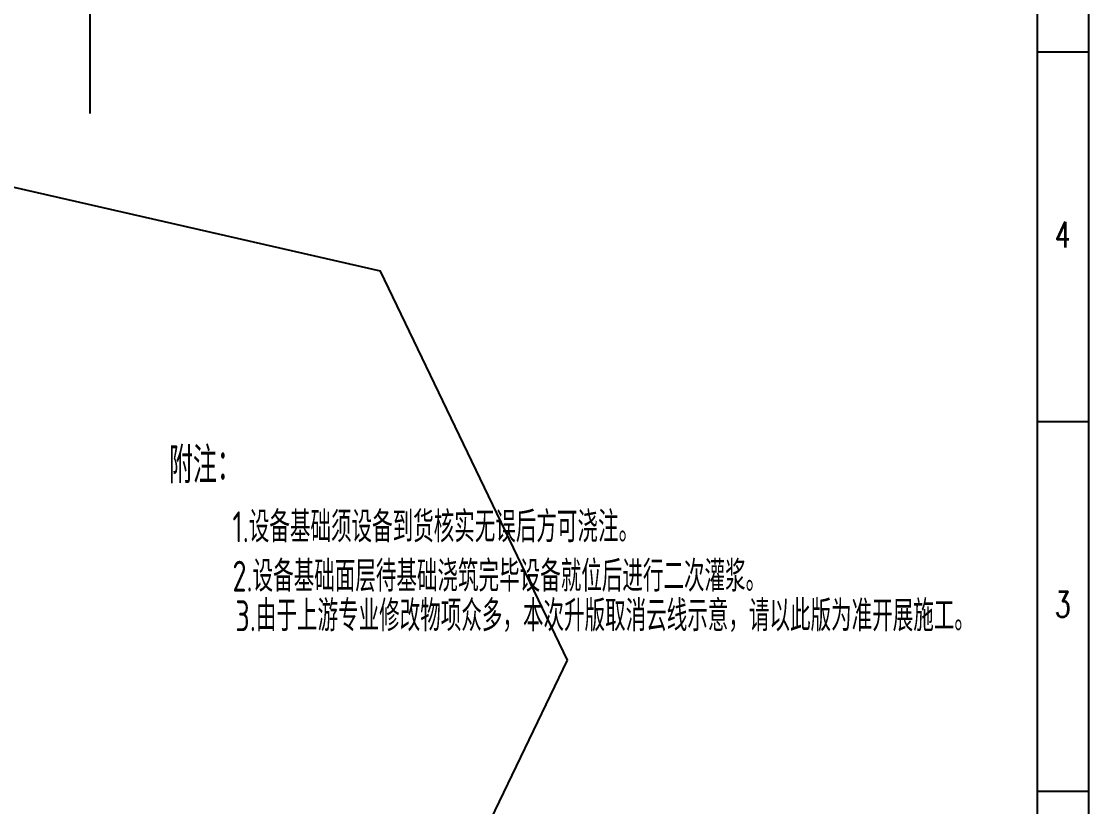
# Model space of a CAD drawing. Extents: x -383207 to 558143, y -95136 to 11777.
# Drawn here: x 184645 to 195010, y -86093 to -78470 of the extents above; entities that cross this region are included whole.
import ezdxf
from ezdxf.enums import TextEntityAlignment as Align

# ---------------------------------------------------------------- set-up
doc = ezdxf.new("R2010")
doc.units = 0
doc.layers.get('0').update_dxf_attribs({"linetype": 'CONTINUOUS'})
for name, color, linetype in [('C77(文本)', 7, 'CONTINUOUS'), ('DIM', 3, 'CONTINUOUS'), ('TEXT', 4, 'CONTINUOUS'), ('河北布置专业D2条件20221124', 4, 'CONTINUOUS')]:
    doc.layers.add(name, color=color, linetype=linetype)
doc.styles.add('ACP1000普通样式', font='tssdeng.shx', dxfattribs={"width": 0.7, "bigfont": 'tssdchn.shx'})
doc.styles.add('HZ', font='TXT.shx', dxfattribs={"width": 0.7, "bigfont": 'hz.shx'})
doc.styles.add('S1', font='tssdeng.shx', dxfattribs={"width": 0.7, "bigfont": 'tssdchn.shx'})

# ---------------------------------------------------------------- blocks, each defined once
blk = doc.blocks.new('tk')
at = {"color": 4}
for p, q in [((719581, -69999), (719581, -99699)), ((719081, -70499), (719081, -99199)), ((719081, -84849), (719081, -99199)), ((719081, -84849), (719081, -99199)), ((719081, -84849), (719081, -99199)), ((719081, -84849), (719081, -99199)), ((719081, -84849), (719581, -84849)), ((719081, -88436), (719581, -88436)), ((719081, -92024), (719581, -92024))]:
    blk.add_line(p, q, dxfattribs=at)
at = {"color": 4, "style": 'HZ', "width": 0.7}
for s, p in [('4', (719329, -86748)), ('3', (719329, -90336))]:
    blk.add_text(s, height=250, dxfattribs=at).set_placement(p, align=Align.CENTER)

msp = doc.modelspace()

# ---------------------------------------------------------------- linework, layer by layer
for points in [[(152959.9, -63916.5), (195009.9, -63916.5), (195009.9, -93616.5), (152959.9, -93616.5)], [(189948.7, -84669.6), (188131.2, -80895.4), (184047.2, -79963.3), (180772.1, -82575.1), (180772.1, -86764.1), (184047.2, -89375.9), (188131.2, -88443.7)]]:
    msp.add_lwpolyline(points, close=True)
at = {"layer": '河北布置专业D2条件20221124', "color": 6, "linetype": 'ByBlock', "ltscale": 0.5, "elevation": 0}
msp.add_lwpolyline([(185311.7, -79365.4), (185311.7, -76735.8), (185380.5, -76713.9), (185243, -76676.4), (185311.7, -76654.5), (185311.7, -74952.4)], dxfattribs=at)

# ---------------------------------------------------------------- block references
at = {"layer": 'DIM'}
msp.add_blockref('tk', (-524571, 6082.1), dxfattribs=at)

# ---------------------------------------------------------------- texts
at = {"layer": 'C77(文本)', "style": 'S1', "width": 0.7}
msp.add_text('附注：', height=350, dxfattribs=at).set_placement((186078, -82953.1))
at = {"layer": 'TEXT', "color": 1, "style": 'ACP1000普通样式', "width": 0.7}
for s, p in [('1.设备基础须设备到货核实无误后方可浇注。', (186694.6, -83526.9)), ('2.设备基础面层待基础浇筑完毕设备就位后进行二次灌浆。', (186694.6, -84006.1))]:
    msp.add_text(s, height=300, dxfattribs=at).set_placement(p)
msp.add_text('3.由于上游专业修改物项众多，本次升版取消云线示意，请以此版为准开展施工。', height=300, dxfattribs=at).set_placement((186722.5, -84480.1), align=Align.BOTTOM_LEFT)

doc.saveas('drawing.dxf')
